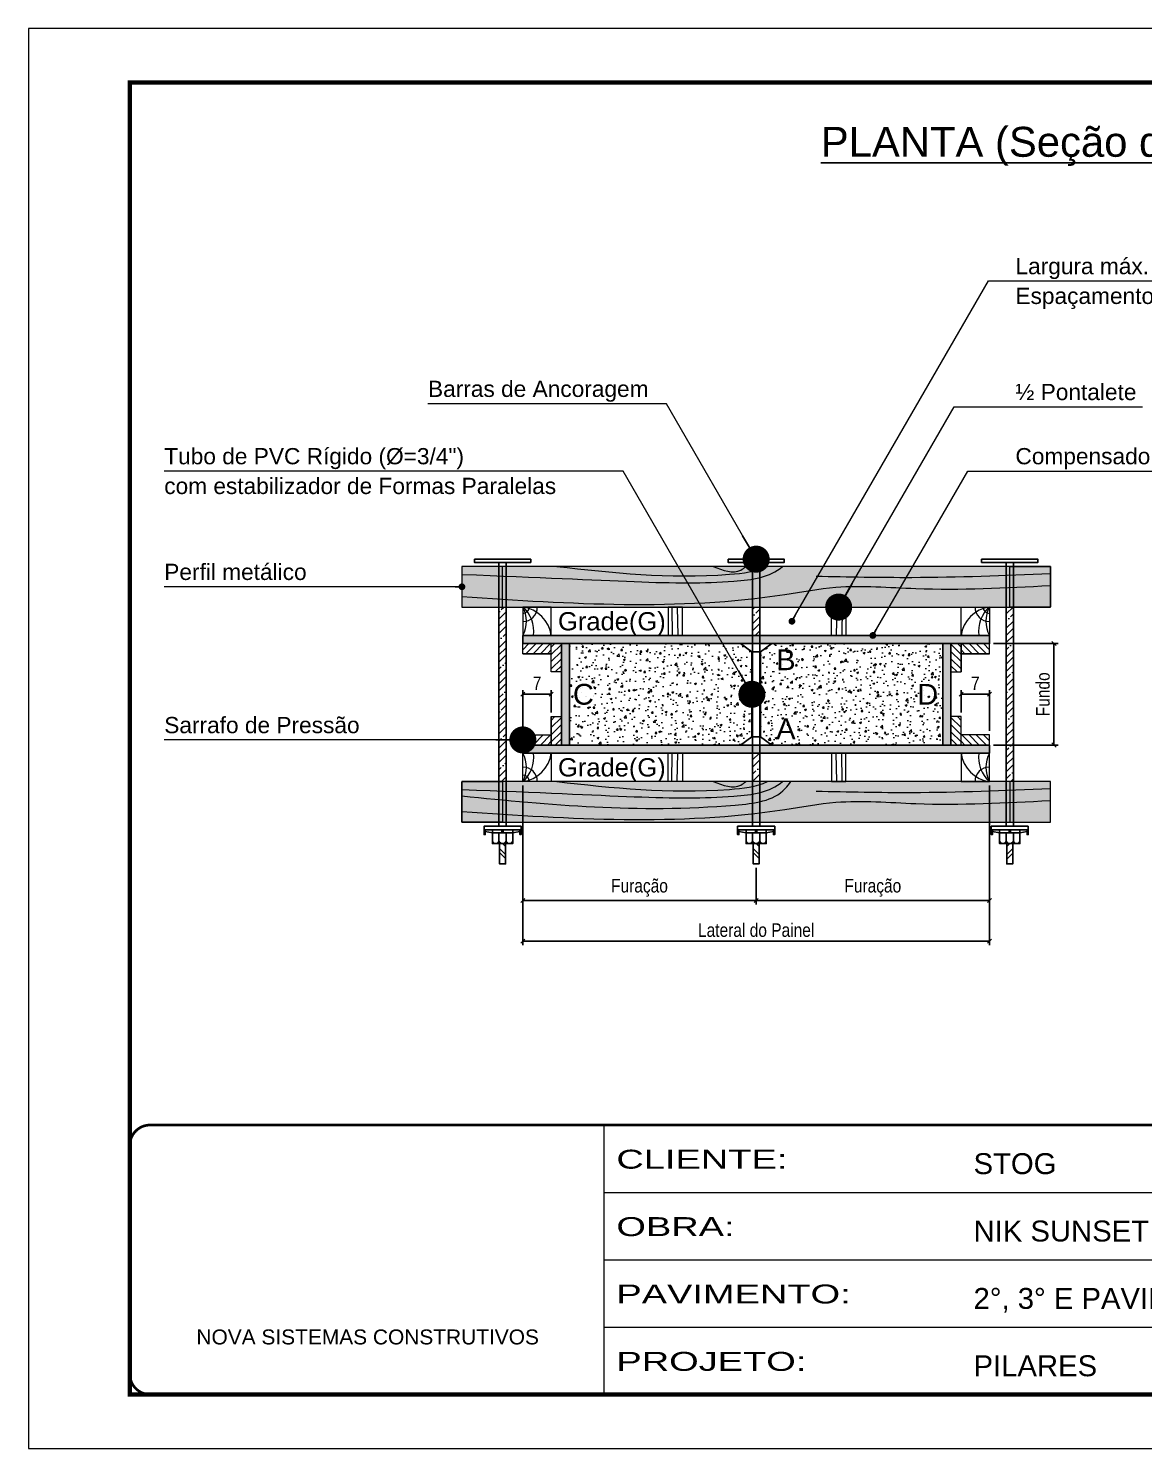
# Model space of a CAD drawing. Extents: x 808 to 7089, y -98 to 17032.
# Drawn here: x 5577 to 6401, y 15982 to 17032 of the extents above; entities that cross this region are included whole.
import ezdxf
from ezdxf.enums import TextEntityAlignment as Align

# ---------------------------------------------------------------- set-up
doc = ezdxf.new("R2010")
doc.units = 0
for name, pattern in [('CONTINUO', [0]), ('DASHED', [0.75, 0.5, -0.25]), ('HIDDEN', [0.375, 0.25, -0.125])]:
    doc.linetypes.add(name, pattern=pattern)
doc.layers.add('BARRA ANCORAGEM', color=251, linetype='Continuous')
doc.layers.add('COTA', color=241, linetype='Continuous')
for name, color, linetype, lineweight in [('Demarcação 1', 251, 'Continuous', 9), ('Folhas', 255, 'Continuous', 9), ('Hachura', 251, 'Continuous', 9), ('Madeira', 126, 'Continuous', 18), ('Perfil Metálico', 224, 'Continuous', 18), ('SARRAFO DE PRESSAO', 251, 'DASHED', 9)]:
    doc.layers.add(name, color=color, linetype=linetype, lineweight=lineweight)
doc.layers.add('Demarcação 2', color=7, linetype='Continuous', lineweight=9, true_color=0xe0e0e0)
doc.styles.add('ARIAL', font='arial.ttf')
doc.styles.add('COTA TECNICA-50', font='techl___.ttf', dxfattribs={"height": 10})
doc.styles.add('SANSSERIF', font='sas_____.pfb')
doc.styles.get("Standard").update_dxf_attribs({"font": 'arial.ttf'})
doc.styles.add('Tecnologia', font='')
doc.styles.get('Tecnologia').set_extended_font_data('Forgotten Futurist')
doc.dimstyles.new('3x', dxfattribs={"dimtxt": 10, "dimasz": 5, "dimexe": 7, "dimexo": 5, "dimgap": 4, "dimtad": 1, "dimdec": 4, "dimlfac": 0.3333333333333333, "dimdsep": 46, "dimtxsty": 'Standard', "dimblk": 'DOT', "dimcen": 0.09, "dimclrd": 1, "dimclre": 1, "dimclrt": 2, "dimadec": 0, "dimazin": 2, "dimtfac": 1, "dimtdec": 4, "dimtmove": 0, "dimatfit": 3, "dimldrblk": 'DOT', "dimfxl": 1, "dimtolj": 1, "dimtzin": 0, "dimlwd": 9, "dimlwe": 9, "dimarcsym": 0})
doc.dimstyles.new('COTA PAINEL-50', dxfattribs={"dimtxt": 10, "dimasz": 3, "dimexe": 3, "dimexo": 3, "dimgap": 3, "dimtad": 1, "dimdec": 1, "dimzin": 12, "dimdsep": 46, "dimtxsty": 'COTA TECNICA-50', "dimblk1": 'OBLIQUE', "dimblk2": 'OBLIQUE', "dimsah": 1, "dimcen": 0.9, "dimclrd": 4, "dimclre": 4, "dimclrt": 240, "dimadec": 1, "dimazin": 3, "dimtfac": 1, "dimtdec": 1, "dimtmove": 0, "dimatfit": 3, "dimfxl": 1, "dimtolj": 1, "dimtzin": 12, "dimarcsym": 0})
pattern_1 = [(45, (-1603.146367407513, 24034.03352527761), (-5.303300858899106, 5.303300858899107), []), (45, (-1597.843066557507, 24034.03352527761), (-5.303300858899106, 5.303300858899107), [9.375, -1.875, 0, -1.875])]

# ---------------------------------------------------------------- blocks, each defined once
blk = doc.blocks.new('_Oblique')
at = {"color": 0, "linetype": 'ByBlock', "lineweight": -2}
blk.add_line((-0.5, -0.5), (0.5, 0.5), dxfattribs=at)
blk = doc.blocks.new('*D1467')
at = {"layer": 'COTA', "color": 4, "lineweight": -2, "transparency": 16777216}
for p, q in [((6290.182968614736, 16577.66374035981), (6337.846513138818, 16577.66374035981)), ((6334.846513138818, 16577.66374035981), (6334.846513138818, 16502.66374043481)), ((6290.182968614794, 16502.66374043481), (6337.846513138818, 16502.66374043481))]:
    blk.add_line(p, q, dxfattribs=at)
at = {"layer": 'Defpoints', "color": 0, "transparency": 16777216}
for p in [(6287.182968614736, 16577.66374035981), (6287.182968614794, 16502.66374043481), (6334.846513138818, 16502.66374043481)]:
    blk.add_point(p, dxfattribs=at)
at = {"layer": 'COTA', "color": 4, "lineweight": -2, "transparency": 16777216, "xscale": 3, "yscale": 3, "zscale": 3}
for p, rotation in [((6334.846513138818, 16577.66374035981), 90), ((6334.846513138818, 16502.66374043481), 270)]:
    blk.add_blockref('_Oblique', p, dxfattribs=dict(at, rotation=rotation))
at = {"layer": 'COTA', "color": 240, "transparency": 16777216, "insert": (6326.722244132973, 16540.1637403973), "char_height": 10, "attachment_point": 5, "rotation": 90, "style": 'COTA TECNICA-50'}
blk.add_mtext('\\A1;Fundo', dxfattribs=at)
blk = doc.blocks.new('*D1468')
at = {"layer": 'COTA', "color": 4, "lineweight": -2, "transparency": 16777216}
for p, q in [((5942.182969020585, 16472.66374046441), (5942.182969020585, 16384.70120704141)), ((6114.682968817731, 16411.77510052832), (6114.682968817731, 16384.70120704141)), ((5942.182969020585, 16387.70120704141), (6114.682968817731, 16387.70120704141))]:
    blk.add_line(p, q, dxfattribs=at)
at = {"layer": 'Defpoints', "color": 0, "transparency": 16777216}
for p in [(5942.182969020585, 16475.66374046441), (6114.682968817731, 16414.77510052832), (6114.682968817731, 16387.70120704141)]:
    blk.add_point(p, dxfattribs=at)
at = {"layer": 'COTA', "color": 4, "lineweight": -2, "transparency": 16777216, "xscale": 3, "yscale": 3, "zscale": 3, "rotation": 180}
blk.add_blockref('_Oblique', (5942.182969020585, 16387.70120704141), dxfattribs=at)
at = {"layer": 'COTA', "color": 4, "lineweight": -2, "transparency": 16777216, "xscale": 3, "yscale": 3, "zscale": 3}
blk.add_blockref('_Oblique', (6114.682968817731, 16387.70120704141), dxfattribs=at)
at = {"layer": 'COTA', "color": 240, "transparency": 16777216, "insert": (6028.432968919158, 16397.09740587182), "char_height": 10, "attachment_point": 5, "style": 'COTA TECNICA-50'}
blk.add_mtext('\\A1;Furação', dxfattribs=at)
blk = doc.blocks.new('*D1469')
at = {"layer": 'COTA', "color": 4, "lineweight": -2, "transparency": 16777216}
for p, q in [((6287.182968614849, 16472.66374046441), (6287.182968614849, 16384.70120704141)), ((6114.682968817731, 16411.77510052832), (6114.682968817731, 16384.70120704141)), ((6114.682968817731, 16387.70120704141), (6287.182968614849, 16387.70120704141))]:
    blk.add_line(p, q, dxfattribs=at)
at = {"layer": 'Defpoints', "color": 0, "transparency": 16777216}
for p in [(6287.182968614849, 16475.66374046441), (6114.682968817731, 16414.77510052832), (6287.182968614849, 16387.70120704141)]:
    blk.add_point(p, dxfattribs=at)
at = {"layer": 'COTA', "color": 4, "lineweight": -2, "transparency": 16777216, "xscale": 3, "yscale": 3, "zscale": 3, "rotation": 180}
blk.add_blockref('_Oblique', (6114.682968817731, 16387.70120704141), dxfattribs=at)
at = {"layer": 'COTA', "color": 4, "lineweight": -2, "transparency": 16777216, "xscale": 3, "yscale": 3, "zscale": 3}
blk.add_blockref('_Oblique', (6287.182968614849, 16387.70120704141), dxfattribs=at)
at = {"layer": 'COTA', "color": 240, "transparency": 16777216, "insert": (6200.93296871629, 16397.09740587182), "char_height": 10, "attachment_point": 5, "style": 'COTA TECNICA-50'}
blk.add_mtext('\\A1;Furação', dxfattribs=at)
blk = doc.blocks.new('*D1470')
at = {"layer": 'COTA', "color": 4, "lineweight": -2, "transparency": 16777216}
for p, q in [((5942.182969020585, 16472.66374046441), (5942.182969020585, 16354.70120704141)), ((6287.182968614849, 16472.66374046441), (6287.182968614849, 16354.70120704141)), ((5942.182969020585, 16357.70120704141), (6287.182968614849, 16357.70120704141))]:
    blk.add_line(p, q, dxfattribs=at)
at = {"layer": 'Defpoints', "color": 0, "transparency": 16777216}
for p in [(5942.182969020585, 16475.66374046441), (6287.182968614849, 16475.66374046441), (6287.182968614849, 16357.70120704141)]:
    blk.add_point(p, dxfattribs=at)
at = {"layer": 'COTA', "color": 4, "lineweight": -2, "transparency": 16777216, "xscale": 3, "yscale": 3, "zscale": 3, "rotation": 180}
blk.add_blockref('_Oblique', (5942.182969020585, 16357.70120704141), dxfattribs=at)
at = {"layer": 'COTA', "color": 4, "lineweight": -2, "transparency": 16777216, "xscale": 3, "yscale": 3, "zscale": 3}
blk.add_blockref('_Oblique', (6287.182968614849, 16357.70120704141), dxfattribs=at)
at = {"layer": 'COTA', "color": 240, "transparency": 16777216, "insert": (6114.682968817717, 16365.75968657357), "char_height": 10, "attachment_point": 5, "style": 'COTA TECNICA-50'}
blk.add_mtext('\\A1;Lateral do Painel', dxfattribs=at)
blk = doc.blocks.new('*D1471')
at = {"layer": 'COTA', "color": 4, "lineweight": -2, "transparency": 16777216}
for p, q in [((5942.182969020672, 16513.16374042655), (5942.182969020672, 16543.1637403973)), ((5942.182969020672, 16540.1637403973), (5963.182968997564, 16540.1637403973)), ((5963.182968997564, 16526.66374041337), (5963.182968997564, 16543.1637403973))]:
    blk.add_line(p, q, dxfattribs=at)
at = {"layer": 'Defpoints', "color": 0, "transparency": 16777216}
for p in [(5963.182968997564, 16540.1637403973), (5963.182968997564, 16523.66374041337), (5942.182969020672, 16510.16374042655)]:
    blk.add_point(p, dxfattribs=at)
at = {"layer": 'COTA', "color": 4, "lineweight": -2, "transparency": 16777216, "xscale": 3, "yscale": 3, "zscale": 3, "rotation": 180}
blk.add_blockref('_Oblique', (5942.182969020672, 16540.1637403973), dxfattribs=at)
at = {"layer": 'COTA', "color": 4, "lineweight": -2, "transparency": 16777216, "xscale": 3, "yscale": 3, "zscale": 3}
blk.add_blockref('_Oblique', (5963.182968997564, 16540.1637403973), dxfattribs=at)
at = {"layer": 'COTA', "color": 240, "transparency": 16777216, "insert": (5952.682969009147, 16548.2368398125), "char_height": 10, "attachment_point": 5, "style": 'COTA TECNICA-50'}
blk.add_mtext('\\A1;7', dxfattribs=at)
blk = doc.blocks.new('*D1472')
at = {"layer": 'COTA', "color": 4, "lineweight": -2, "transparency": 16777216}
for p, q in [((6266.18296863787, 16526.66374041337), (6266.18296863787, 16543.1637403973)), ((6287.182968614732, 16540.1637403973), (6266.18296863787, 16540.1637403973)), ((6287.182968614732, 16513.16374042655), (6287.182968614732, 16543.1637403973))]:
    blk.add_line(p, q, dxfattribs=at)
at = {"layer": 'Defpoints', "color": 0, "transparency": 16777216}
for p in [(6266.18296863787, 16540.1637403973), (6266.18296863787, 16523.66374041337), (6287.182968614732, 16510.16374042655)]:
    blk.add_point(p, dxfattribs=at)
at = {"layer": 'COTA', "color": 4, "lineweight": -2, "transparency": 16777216, "xscale": 3, "yscale": 3, "zscale": 3, "rotation": 180}
blk.add_blockref('_Oblique', (6266.18296863787, 16540.1637403973), dxfattribs=at)
at = {"layer": 'COTA', "color": 4, "lineweight": -2, "transparency": 16777216, "xscale": 3, "yscale": 3, "zscale": 3}
blk.add_blockref('_Oblique', (6287.182968614732, 16540.1637403973), dxfattribs=at)
at = {"layer": 'COTA', "color": 240, "transparency": 16777216, "insert": (6276.682968626315, 16548.2368398125), "char_height": 10, "attachment_point": 5, "style": 'COTA TECNICA-50'}
blk.add_mtext('\\A1;7', dxfattribs=at)
blk = doc.blocks.new('_Dot')
at = {"color": 0, "linetype": 'ByBlock', "lineweight": -2}
blk.add_line((-0.5, 0), (-1, 0), dxfattribs=at)
at = {"color": 0, "linetype": 'ByBlock', "const_width": 0.5}
blk.add_lwpolyline([(-0.25, 0, 1), (0.25, 0, 1)], format="xyb", close=True, dxfattribs=at)
blk = doc.blocks.new('9999999999')
at = {"color": 30, "linetype": 'CONTINUO'}
for p, q in [((98564.56196592061, 34230.20511460536), (98564.56196592061, 34429.44862801625)), ((98564.56196592061, 34379.63774966353), (99583.97835781069, 34379.63774966353)), ((98564.56196592061, 34329.8268713108), (99487.97835781069, 34329.8268713108)), ((98564.56196592063, 34280.01599295808), (99487.97835781069, 34280.01599295808))]:
    blk.add_line(p, q, dxfattribs=at)
at = {"color": 30, "linetype": 'CONTINUO', "const_width": 2}
blk.add_lwpolyline([(99583.97835781069, 34230.20511460536), (99583.97835781069, 34414.44862801625, 0.4142135623730951), (99568.97835781069, 34429.44862801625), (98228.97835781069, 34429.44862801625, 0.4142135623730951), (98213.97835781069, 34414.44862801625), (98213.97835781069, 34245.20511460536, 0.4142135623730951), (98228.97835781069, 34230.20511460536), (99583.97835781069, 34230.20511460536)], format="xyb", dxfattribs=at)
at = {"layer": 'Folhas'}
blk.add_lwpolyline([(98138.97835781069, 34190.20511460536), (99623.97835781069, 34190.20511460536), (99623.97835781069, 35240.20511460536), (98138.97835781069, 35240.20511460536)], close=True, dxfattribs=at)
at = {"layer": 'Folhas', "color": 30, "const_width": 3}
blk.add_lwpolyline([(98213.97835781069, 34230.20511460536), (99583.97835781069, 34230.20511460536), (99583.97835781069, 35200.20511460536), (98213.97835781069, 35200.20511460536)], close=True, dxfattribs=at)
at = {"color": 7, "linetype": 'Continuous', "ltscale": 5, "style": 'ARIAL'}
for s, height, p in [('STOG', 15.48288, (98837.6812528586, 34393.12953067552)), ('NIK SUNSET', 15.48288, (98837.6812528586, 34343.3186523228)), ('2°, 3° E PAVIMENTO TIPO', 15.48288, (98837.6812528586, 34293.50777397008)), ('NOVA SISTEMAS CONSTRUTIVOS', 11.0592, (98263.18703214587, 34267.21182737108)), ('PILARES', 15.48288, (98837.6812528586, 34243.69689561735))]:
    blk.add_text(s, height=height, dxfattribs=at).set_placement(p)
at = {"layer": 'Folhas', "color": 7, "style": 'Tecnologia', "width": 1.5}
for s, p in [('CLIENTE:', (98573.65419061291, 34397.16605924374)), ('OBRA:', (98573.65419061291, 34347.31415840245)), ('PAVIMENTO:', (98573.65419061291, 34297.50328004972)), ('PROJETO:', (98573.65419061291, 34247.692401697))]:
    blk.add_text(s, height=14, dxfattribs=at).set_placement(p)

msp = doc.modelspace()

# ---------------------------------------------------------------- hatches: boundary and pattern name
at = {"layer": 'Demarcação 1'}
for points in [[(5942.182969020701, 16583.66374035322), (6287.182968614732, 16583.66374035322), (6287.182968614732, 16577.6637403598), (5942.182969020701, 16577.6637403598)], [(5970.682968989357, 16577.6637403598), (5976.682968982721, 16577.6637403598), (5976.682968982721, 16502.6637404348), (5970.682968989357, 16502.6637404348)], [(6252.682968652742, 16577.6637403598), (6258.682968646106, 16577.6637403598), (6258.682968646106, 16502.6637404348), (6252.682968652742, 16502.6637404348)], [(6287.182968614732, 16502.6637404348), (5942.182969020672, 16502.6637404348), (5942.182969020672, 16496.66374044136), (6287.182968614732, 16496.66374044136)]]:
    msp.add_hatch(color=256, dxfattribs=at).paths.add_polyline_path(points)
at = {"layer": 'Demarcação 2'}
for points in [[(6332.182968566769, 16634.66374029708), (5897.182969068694, 16634.66374029708), (5897.182969068694, 16604.66374033008), (6332.182968566769, 16604.66374033008)], [(6332.182968566769, 16475.6637404645), (5897.182969068694, 16475.6637404645), (5897.182969068694, 16445.66374049749), (6332.182968566769, 16445.66374049749)]]:
    msp.add_hatch(color=256, dxfattribs=at).paths.add_polyline_path(points)
at = {"layer": 'Hachura'}
h = msp.add_hatch(dxfattribs=at)
h.set_pattern_fill('ANSI35', color=256, scale=30, style=0)
h.set_pattern_definition(pattern_1)
h.paths.add_polyline_path([(5924.519424496677, 16475.6637404645), (5929.846513577701, 16475.6637404645), (5929.846513577701, 16604.66374033008), (5924.519424496677, 16604.66374033008)])
h = msp.add_hatch(dxfattribs=at)
h.set_pattern_fill('ANSI35', color=256, scale=30, style=0)
h.set_pattern_definition(pattern_1)
h.paths.add_polyline_path([(6112.019424277234, 16583.66374035322), (6117.346513358229, 16583.66374035322), (6117.346513358229, 16604.66374033008), (6112.019424277234, 16604.66374033008)])
h = msp.add_hatch(dxfattribs=at)
h.set_pattern_fill('ANSI35', color=256, scale=30, style=0)
h.set_pattern_definition(pattern_1)
h.paths.add_polyline_path([(6299.519424057733, 16475.6637404645), (6304.846513138786, 16475.6637404645), (6304.846513138786, 16604.66374033008), (6299.519424057733, 16604.66374033008)])
h = msp.add_hatch(dxfattribs=at)
h.set_pattern_fill('ANSI31', color=256, scale=30, style=0)
h.set_pattern_definition([(45, (2277.773226147918, 15311.11906211741), (-2.651650429449553, 2.651650429449553), [])])
h.paths.add_polyline_path([(5963.182968997564, 16577.6637403598), (5942.182969020672, 16577.6637403598), (5942.182969020672, 16570.16374036805), (5963.182968997564, 16570.16374036805)])
h = msp.add_hatch(dxfattribs=at)
h.set_pattern_fill('ANSI31', color=256, scale=30, style=0)
h.set_pattern_definition([(45, (9078.278741999638, 21307.50416236657), (-2.651650429449553, 2.651650429449553), [])])
h.paths.add_polyline_path([(5970.682968989357, 16556.66374038289), (5970.682968989357, 16577.6637403598), (5963.182968997564, 16577.6637403598), (5963.182968997564, 16556.66374038289)])
h = msp.add_hatch(dxfattribs=at)
h.set_pattern_fill('AR-CONC', color=256, scale=2, style=0)
h.set_pattern_definition([(49.99999999999999, (2277.773226147918, 15330.61906211741), (14.34520365201507, -1.255042699651902), [1.5, -16.5]), (355, (2277.773226147918, 15330.61906211741), (-2.77502667226, 15.04384267400024), [1.2, -13.2]), (100.4514, (2278.968659747923, 15330.51447531741), (11.57018763428043, 13.78879084121907), [1.274803799999987, -14.0228422399999]), (46.18420000000002, (2277.773226147918, 15334.61906211741), (21.34482097251289, -3.310380286580362), [2.249999999999993, -24.74999999999995]), (96.63559999999998, (2279.551961047917, 15334.34319597741), (18.69325411097407, 19.48235741800884), [1.912205759999996, -21.03425999999993]), (351.1842, (2277.773226147918, 15334.61906211741), (18.69323890267254, 19.48237201850649), [1.8, -19.8]), (21, (2279.773226147918, 15333.61906211741), (11.93814104236923, -8.052377813306776), [1.5, -16.5]), (326.0000000000001, (2279.773226147918, 15333.61906211741), (4.866306638431634, 14.50300090093706), [1.2, -13.2]), (71.4514, (2280.768070807921, 15332.94802999741), (16.8044525716298, 6.450609934199048), [1.2748038, -14.02284224]), (37.50000000000001, (2277.773226147918, 15330.61906211741), (0.2431971063458134, 6.65787707662623), [0, -13.04, 0, -13.4, 0, -13.25]), (7.499999999999999, (2277.773226147918, 15330.61906211741), (5.261390748842972, 7.888234237647205), [0, -7.64, 0, -12.74, 0, -5.05]), (327.5, (2273.313226147911, 15330.61906211741), (10.67644872344818, -0.451097434687596), [0, -5, 0, -15.6, 0, -20.7]), (317.5, (2271.313226147911, 15330.61906211741), (11.66372338684772, 2.002099646646353), [0, -6.5, 0, -10.36, 0, -14.7])])
h.paths.add_polyline_path([(6111.557968820904, 16571.6637403658), (6103.019424286198, 16577.6637403598), (5976.682968982721, 16577.6637403598), (5976.682968982721, 16502.6637404348), (6103.019424286198, 16502.6637404348), (6111.557968820904, 16508.6637404288)])
h.paths.add_polyline_path([(6252.682968652742, 16502.6637404348), (6252.682968652742, 16577.6637403598), (6126.346513349265, 16577.6637403598), (6117.807968814559, 16571.66374036581), (6117.807968814559, 16508.66374042879), (6126.346513349265, 16502.6637404348)])
h.paths.add_polyline_path([(5975.231193707201, 16528.2508345441), (5998.66933829261, 16528.2508345441), (5998.66933829261, 16552.0766462505), (5975.231193707201, 16552.0766462505)], flags=9)
h.paths.add_polyline_path([(6125.616866102377, 16503.14374044747), (6147.671982039923, 16503.14374044747), (6147.671982039923, 16526.18374042212), (6125.616866102377, 16526.18374042212)], flags=25)
h.paths.add_polyline_path([(6125.648298571636, 16554.14374037247), (6147.640549570664, 16554.14374037247), (6147.640549570664, 16577.18374034712), (6125.648298571636, 16577.18374034712)], flags=24)
h.paths.add_polyline_path([(6229.849664754402, 16528.64374040997), (6253.025872095888, 16528.64374040997), (6253.025872095888, 16551.68374038462), (6229.849664754402, 16551.68374038462)], flags=9)
h = msp.add_hatch(dxfattribs=at)
h.set_pattern_fill('ANSI31', color=256, scale=30, style=0)
h.set_pattern_definition([(135, (3151.087195635766, 21307.50416236657), (2.651650429449553, 2.651650429449553), [])])
h.paths.add_polyline_path([(6258.682968646106, 16556.66374038289), (6258.682968646106, 16577.6637403598), (6266.182968637841, 16577.6637403598), (6266.182968637841, 16556.66374038289)])
h = msp.add_hatch(dxfattribs=at)
h.set_pattern_fill('ANSI31', color=256, scale=30, style=0)
h.set_pattern_definition([(135, (9951.592711487516, 15311.11906211741), (2.651650429449553, 2.651650429449553), [])])
h.paths.add_polyline_path([(6266.182968637841, 16577.6637403598), (6287.182968614732, 16577.6637403598), (6287.182968614732, 16570.16374036805), (6266.182968637841, 16570.16374036805)])
h = msp.add_hatch(dxfattribs=at)
h.set_pattern_fill('ANSI31', color=256, scale=30, style=0)
h.set_pattern_definition([(45, (9078.278741999638, 21253.50416242014), (-2.651650429449553, 2.651650429449553), [])])
h.paths.add_polyline_path([(5970.682968989298, 16502.66374043646), (5970.682968989298, 16523.66374041337), (5963.182968997564, 16523.66374041337), (5963.182968997564, 16502.66374043646)])
h = msp.add_hatch(dxfattribs=at)
h.set_pattern_fill('ANSI31', color=256, scale=30, style=0)
h.set_pattern_definition([(135, (3151.087195635824, 21253.50416242014), (2.651650429449553, 2.651650429449553), [])])
h.paths.add_polyline_path([(6258.682968646106, 16502.66374043646), (6258.682968646106, 16523.66374041337), (6266.18296863787, 16523.66374041337), (6266.18296863787, 16502.66374043646)])
h = msp.add_hatch(dxfattribs=at)
h.set_pattern_fill('ANSI31', color=256, scale=30, style=0)
h.set_pattern_definition([(45, (2277.773226147918, 15243.61906218416), (-2.651650429449553, 2.651650429449553), [])])
h.paths.add_polyline_path([(5963.182968997564, 16510.16374042655), (5942.182969020672, 16510.16374042655), (5942.182969020672, 16502.6637404348), (5963.182968997564, 16502.6637404348)])
h = msp.add_hatch(dxfattribs=at)
h.set_pattern_fill('ANSI31', color=256, scale=30, style=0)
h.set_pattern_definition([(135, (9951.592711487516, 15243.61906218416), (2.651650429449553, 2.651650429449553), [])])
h.paths.add_polyline_path([(6266.182968637841, 16510.16374042655), (6287.182968614732, 16510.16374042655), (6287.182968614732, 16502.6637404348), (6266.182968637841, 16502.6637404348)])
h = msp.add_hatch(dxfattribs=at)
h.set_pattern_fill('ANSI35', color=256, scale=30, style=0)
h.set_pattern_definition(pattern_1)
h.paths.add_polyline_path([(6117.34651335817, 16496.66374044136), (6112.019424277176, 16496.66374044136), (6112.019424277176, 16475.6637404645), (6117.34651335817, 16475.6637404645)])

# ---------------------------------------------------------------- linework, layer by layer
for p, q in [((5963.182968997564, 16570.16374036805), (5942.182969020672, 16570.16374036805)), ((6266.182968637841, 16556.66374038289), (6266.182968637841, 16577.6637403598)), ((6266.182968637841, 16570.16374036805), (6287.182968614732, 16570.16374036805)), ((5963.182968997564, 16502.66374043646), (5963.182968997564, 16523.66374041337))]:
    msp.add_line(p, q)
for points in [[(5942.182969020701, 16583.66374035322), (6287.182968614732, 16583.66374035322), (6287.182968614732, 16577.6637403598), (5942.182969020701, 16577.6637403598)], [(5970.682968989357, 16577.6637403598), (5976.682968982721, 16577.6637403598), (5976.682968982721, 16502.6637404348), (5970.682968989357, 16502.6637404348)], [(6252.682968652742, 16577.6637403598), (6258.682968646106, 16577.6637403598), (6258.682968646106, 16502.6637404348), (6252.682968652742, 16502.6637404348)], [(6287.182968614732, 16502.6637404348), (5942.182969020672, 16502.6637404348), (5942.182969020672, 16496.66374044136), (6287.182968614732, 16496.66374044136)]]:
    msp.add_lwpolyline(points, close=True)
at = {"layer": 'BARRA ANCORAGEM'}
for p, q in [((5924.519424496648, 16637.66374029707), (5924.519424496619, 16634.66374029708)), ((5929.846513577671, 16637.66374029707), (5929.846513577671, 16634.66374029708)), ((6112.019424277176, 16637.66374029707), (6112.019424277176, 16634.66374029707)), ((6117.346513358229, 16637.66374029707), (6117.346513358229, 16634.66374029707)), ((6299.519424057733, 16637.66374029707), (6299.519424057733, 16634.66374029708)), ((6304.846513138757, 16637.66374029707), (6304.846513138757, 16634.66374029708)), ((5924.519424496677, 16475.6637404645), (5924.519424496677, 16604.66374033008)), ((5929.846513577701, 16475.6637404645), (5929.846513577701, 16604.66374033008)), ((6112.019424277234, 16604.66374033008), (6112.019424277234, 16583.66374035319)), ((6117.346513358229, 16604.66374033008), (6117.346513358229, 16583.66374035319)), ((6299.519424057733, 16475.6637404645), (6299.519424057733, 16604.66374033008)), ((6304.846513138786, 16475.6637404645), (6304.846513138786, 16604.66374033008)), ((6117.807968814559, 16571.66374036581), (6111.557968820904, 16571.6637403658)), ((6117.807968814559, 16508.66374042879), (6111.557968820904, 16508.6637404288)), ((6112.019424277176, 16496.66374044139), (6112.019424277176, 16475.6637404645)), ((6117.34651335817, 16496.66374044139), (6117.34651335817, 16475.6637404645)), ((5919.671517732604, 16437.65948281607), (5914.369316811724, 16438.82362845806)), ((5934.694420341744, 16437.65948281607), (5939.996621262624, 16438.82362845806)), ((6107.171517513161, 16437.65948281606), (6101.869316592281, 16438.82362845806)), ((6122.194420122301, 16437.65948281606), (6127.496621043181, 16438.82362845806)), ((6294.67151729366, 16437.65948281607), (6289.369316372809, 16438.82362845806)), ((6309.6944199028, 16437.65948281607), (6314.99662082368, 16438.82362845806)), ((5929.392219420864, 16421.65916634034), (5924.973718653513, 16426.07766710769)), ((5929.392219420923, 16418.72665310552), (5924.973718653513, 16423.14515387293)), ((5929.392219420864, 16427.52419282468), (5927.141311717154, 16429.77510052835)), ((6116.892219201422, 16421.65916634034), (6112.473718434041, 16426.07766710769)), ((6116.89221920148, 16418.72665310552), (6112.473718434041, 16423.14515387293)), ((6116.892219201422, 16427.52419282468), (6114.641311497711, 16429.77510052834)), ((6299.973718214598, 16427.52419282468), (6302.22462591825, 16429.77510052835)), ((6299.973718214598, 16421.65916634034), (6304.39221898192, 16426.0776671077)), ((6299.973718214598, 16418.18519845625), (6304.39221898192, 16422.6036992236))]:
    msp.add_line(p, q, dxfattribs=at)
at = {"layer": 'BARRA ANCORAGEM', "linetype": 'HIDDEN'}
for p, q in [((5924.519424496619, 16634.66374029708), (5924.519424496677, 16604.66374033008)), ((5929.846513577671, 16634.66374029708), (5929.846513577701, 16604.66374033008)), ((6112.019424277234, 16634.66374029707), (6112.019424277234, 16604.66374033008)), ((6117.346513358287, 16634.66374029707), (6117.346513358229, 16604.66374033008)), ((6299.519424057733, 16634.66374029708), (6299.519424057733, 16604.66374033008)), ((6304.846513138757, 16634.66374029708), (6304.846513138786, 16604.66374033008)), ((6112.019424277234, 16583.66374035319), (6112.019424277176, 16496.66374044139)), ((6117.346513358229, 16583.66374035319), (6117.34651335817, 16496.66374044139)), ((5924.519424496677, 16475.6637404645), (5924.519424496677, 16442.66374049752)), ((5929.846513577701, 16475.6637404645), (5929.846513577701, 16442.66374049752)), ((6112.019424277176, 16475.6637404645), (6112.019424277176, 16442.66374049749)), ((6117.34651335817, 16475.6637404645), (6117.346513358112, 16442.66374049749)), ((6299.519424057733, 16475.6637404645), (6299.519424057733, 16442.66374049752)), ((6304.846513138786, 16475.6637404645), (6304.846513138786, 16442.66374049752))]:
    msp.add_line(p, q, dxfattribs=at)
at = {"layer": 'BARRA ANCORAGEM', "flags": 128}
for points in [[(5906.380498848266, 16640.06355974582), (5947.985439226082, 16640.06355974582), (5947.985439226053, 16637.66374029708), (5906.380498848266, 16637.66374029708)], [(6093.880498628823, 16640.06355974582), (6135.485439006639, 16640.06355974582), (6135.485439006581, 16637.66374029708), (6093.880498628823, 16637.66374029708)], [(6281.380498409351, 16640.06355974582), (6322.985438787138, 16640.06355974582), (6322.985438787138, 16637.66374029708), (6281.380498409351, 16637.66374029708)]]:
    msp.add_lwpolyline(points, close=True, dxfattribs=at)
at = {"layer": 'BARRA ANCORAGEM'}
msp.add_lwpolyline([(6103.019424286198, 16577.6637403598), (6126.346513349265, 16577.6637403598), (6117.807968814559, 16571.66374036581), (6117.807968814559, 16508.66374042879), (6126.346513349265, 16502.6637404348), (6103.019424286198, 16502.6637404348), (6111.557968820904, 16508.6637404288), (6111.557968820904, 16571.6637403658)], close=True, dxfattribs=at)
at = {"layer": 'BARRA ANCORAGEM', "flags": 128}
for points in [[(5940.880321416123, 16442.66374049749), (5913.485616658254, 16442.66374049749), (5913.485616658254, 16439.98849951191), (5940.880321416123, 16439.98849951191)], [(5913.485616658254, 16439.98849951191), (5913.485616658341, 16436.42955837284), (5914.369316811724, 16436.42955837284), (5914.369316811724, 16439.98849951191)], [(5934.694420341744, 16439.98849951191), (5934.694420341744, 16429.77510052832), (5919.671517732604, 16429.77510052832), (5919.671517732604, 16439.98849951191)], [(5919.671517732604, 16437.65948281607), (5934.694420341744, 16437.65948281607)], [(5926.741118960425, 16439.98849951191), (5926.741118960425, 16437.65948281607)], [(5927.624819113924, 16437.65948281607), (5927.624819113924, 16439.98849951191)], [(5939.996621262624, 16439.98849951191), (5939.996621262624, 16436.42955837284), (5940.880321416123, 16436.42955837284), (5940.880321416123, 16442.66374049749)], [(6128.380321196681, 16442.66374049749), (6100.985616438782, 16442.66374049749), (6100.985616438782, 16439.98849951191), (6128.380321196681, 16439.98849951191)], [(6100.985616438782, 16439.98849951191), (6100.985616438869, 16436.42955837282), (6101.869316592281, 16436.42955837282), (6101.869316592281, 16439.98849951191)], [(6122.194420122301, 16439.98849951191), (6122.194420122301, 16429.77510052832), (6107.171517513161, 16429.77510052832), (6107.171517513161, 16439.98849951191)], [(6107.171517513161, 16437.65948281606), (6122.194420122301, 16437.65948281606)], [(6114.241118740982, 16439.98849951191), (6114.241118740982, 16437.65948281606)], [(6115.124818894481, 16437.65948281606), (6115.124818894481, 16439.98849951191)], [(6127.496621043181, 16439.98849951191), (6127.496621043181, 16436.42955837282), (6128.380321196681, 16436.42955837282), (6128.380321196681, 16442.66374049749)], [(6289.36931637278, 16439.98849951192), (6289.36931637278, 16436.42955837284), (6288.485616219339, 16436.42955837284), (6288.485616219339, 16442.6637404975)], [(6288.485616219339, 16442.6637404975), (6315.88032097718, 16442.6637404975)], [(6315.88032097718, 16439.98849951192), (6288.485616219339, 16439.98849951192)], [(6294.671517293689, 16439.98849951192), (6294.671517293689, 16429.77510052834), (6309.6944199028, 16429.77510052834), (6309.6944199028, 16439.98849951192)], [(6309.6944199028, 16437.65948281607), (6294.671517293689, 16437.65948281607)], [(6301.741118521539, 16437.65948281607), (6301.741118521539, 16439.98849951192)], [(6302.624818675009, 16439.98849951192), (6302.624818675009, 16437.65948281607)], [(6315.88032097718, 16442.6637404975), (6315.880320977121, 16436.42955837284), (6314.99662082368, 16436.42955837284), (6314.99662082368, 16439.98849951192)], [(5924.973718653484, 16429.77510052836), (5924.973718653484, 16414.77510052832), (5929.392219420864, 16414.77510052832), (5929.392219420864, 16429.77510052836)], [(6112.473718434041, 16429.77510052836), (6112.473718434041, 16414.77510052832), (6116.892219201422, 16414.77510052832), (6116.892219201422, 16429.77510052836)], [(6304.392218981979, 16429.77510052838), (6304.392218981979, 16414.77510052832), (6299.973718214569, 16414.77510052832), (6299.973718214598, 16429.77510052838)]]:
    msp.add_lwpolyline(points, dxfattribs=at)
for points in [[(5924.531868576763, 16437.65948281607), (5924.531868576763, 16431.54250083528, -0.7297960342994486), (5919.671517732604, 16431.54250083528, -0.7297960342994486)], [(5929.834069497643, 16437.65948281607), (5929.834069497643, 16431.54250083528, -0.6666666666662623), (5924.531868576763, 16431.54250083528, -0.6666666666662623)], [(6112.03186835732, 16437.65948281606), (6112.03186835732, 16431.54250083526, -0.7297960342994486), (6107.171517513161, 16431.54250083526, -0.7297960342994486)], [(6117.3340692782, 16437.65948281606), (6117.3340692782, 16431.54250083526, -0.6666666666662623), (6112.03186835732, 16431.54250083526, -0.6666666666662623)], [(6299.531868137819, 16437.65948281607), (6299.531868137819, 16431.54250083528, 0.6666666666662623), (6304.834069058699, 16431.54250083528, 0.6666666666662623)], [(6304.834069058699, 16437.65948281607), (6304.834069058699, 16431.54250083528, 0.7297960342994486), (6309.6944199028, 16431.54250083528, 0.7297960342994486)]]:
    msp.add_lwpolyline(points, format="xyb", dxfattribs=at)
at = {"layer": 'BARRA ANCORAGEM'}
for centre in [(5932.264244919694, 16432.32070355694), (6119.764244700251, 16432.32070355694), (6297.101692715769, 16432.32070355695)]:
    msp.add_arc(centre, 2.551735107341757, 197.7563605999542, 342.2436394000457, dxfattribs=at)
at = {"layer": 'Hachura'}
for p, q in [((6052.228575837791, 16604.66374033112), (6052.510854031942, 16583.66374035215)), ((6056.18168465577, 16604.66374033112), (6056.890415390597, 16583.66374035215)), ((6174.411712501424, 16604.66374033112), (6173.702981766655, 16583.66374035215)), ((6178.364821319403, 16604.66374033112), (6178.082543125252, 16583.66374035215)), ((6052.228575837791, 16475.66374046347), (6052.510854031942, 16496.66374044244)), ((6056.18168465577, 16475.66374046347), (6056.890415390597, 16496.66374044244)), ((6174.411712501424, 16475.66374046347), (6173.702981766655, 16496.66374044244)), ((6178.364821319403, 16475.66374046347), (6178.082543125252, 16496.66374044244))]:
    msp.add_line(p, q, dxfattribs=at)
for centre, radius, start, end in [((5938.928259822766, 16580.40903115529), 24.47210757406724, 7.642793839097463, 82.35720616132248), ((5926.593602511559, 16586.76787416142), 23.73373915088548, 352.4847589453295, 48.94037234393117), ((5922.867745496791, 16594.16374034164), 21.98471877318981, 331.4709372012268, 28.52906279877321), ((5942.182969020672, 16604.66374033008), 1.746188389899414, 270, 359.9999999995831), ((5942.182969020672, 16604.66374033008), 4.750850746869671, 270, 0), ((5942.182969020672, 16604.66374033008), 10.70049253431805, 270, 0), ((6290.437677812668, 16580.40903115529), 24.47210757406724, 97.64279383867752, 172.3572061609025), ((6287.182968614732, 16604.66374033008), 10.70049253431805, 180, 270), ((6302.772335123875, 16586.76787416142), 23.73373915088548, 131.0596276560688, 187.5152410546705), ((6287.18296861479, 16604.66374033008), 4.750850746869671, 180, 269.9999999991662), ((6306.498192138672, 16594.16374034164), 21.98471877318981, 151.4709372012268, 208.5290627987732), ((6287.182968614732, 16604.66374033008), 1.746188389899414, 180, 270), ((5938.928259822766, 16499.91844963927), 24.47210757406724, 277.6427938386775, 352.3572061609025), ((5926.593602511559, 16493.55960663316), 23.73373915088548, 311.0596276560688, 7.51524105467045), ((5922.867745496791, 16486.16374045293), 21.98471877318981, 331.4709372012268, 28.52906279877321), ((6290.437677812668, 16499.91844963927), 24.47210757406724, 187.6427938390975, 262.3572061613225), ((6302.772335123875, 16493.55960663316), 23.73373915088548, 172.4847589453296, 228.9403723439312), ((6306.498192138672, 16486.16374045293), 21.98471877318981, 151.4709372012268, 208.5290627987732), ((5942.182969020672, 16475.6637404645), 10.70049253431805, 0, 90), ((6287.182968614732, 16475.6637404645), 10.70049253431805, 90, 180), ((5942.182969020672, 16475.6637404645), 4.750850746869671, 0, 89.99999999916623), ((5942.182969020672, 16475.6637404645), 1.746188389899414, 4.168816632087861e-10, 90)]:
    msp.add_arc(centre, radius, start, end, dxfattribs=at)
for points, knots in [([(5897.182969068694, 16628.76230103002), (6013.350833118944, 16624.60771311716), (6065.460619935206, 16619.22042761052), (6125.182006316369, 16626.50197872758), (6134.039163526664, 16634.66374029708)], [0, 0, 0, 0, 125.1825811556602, 162.3251978992898, 162.3251978992898, 162.3251978992898, 162.3251978992898]), ([(5967.263164593889, 16634.66374029708), (6008.250299701867, 16630.06862336924), (6058.125946388107, 16624.47700473644), (6114.88747540069, 16630.75609739656), (6123.064731909508, 16634.6637402971)], [0, 0, 0, 0, 127.7419890025806, 155.4442459493314, 155.4442459493314, 155.4442459493314, 155.4442459493314]), ([(5897.182969068694, 16469.76230123045), (6013.350833118944, 16465.60771331759), (6065.460619935206, 16460.22042781094), (6125.182006316369, 16467.501978928), (6134.039163526664, 16475.6637404975)], [0, 0, 0, 0, 125.1825811556602, 162.3251978992898, 162.3251978992898, 162.3251978992898, 162.3251978992898]), ([(5967.263164593889, 16475.6637404975), (6008.250299701867, 16471.06862356966), (6058.125946388107, 16465.47700493687), (6114.88747540069, 16471.75609759698), (6123.064731909508, 16475.66374049752)], [0, 0, 0, 0, 127.7419890025806, 155.4442459493314, 155.4442459493314, 155.4442459493314, 155.4442459493314])]:
    msp.add_open_spline(points, degree=3, knots=knots, dxfattribs=at)
for points in [[(6082.865766469964, 16634.66374029708), (6103.363822613894, 16632.05342091205), (6107.065496807503, 16634.66374029708)], [(6332.182968566769, 16629.15050167401), (6229.71085178927, 16626.38137886397), (6159.117029908863, 16627.31264883302)], [(5897.182969068694, 16612.40842891463), (6135.890855222759, 16613.98936674521), (6173.673653557715, 16619.31337460174), (6232.658324890879, 16618.3762196976), (6332.182968566769, 16620.60452520303)], [(5897.182969068694, 16465.03321947253), (6099.094957154382, 16458.25300290941), (6136.209571918349, 16470.39306242627), (6140.426583173619, 16475.6637404975)], [(6082.865766469964, 16475.6637404975), (6103.363822613894, 16473.05342111248), (6107.065496807503, 16475.6637404975)], [(6332.182968566769, 16470.15050187444), (6229.71085178927, 16467.38137906439), (6159.117029908863, 16468.31264903344)], [(5897.182969068694, 16453.40842911505), (6135.890855222759, 16454.98936694564), (6173.673653557715, 16460.31337480216), (6232.658324890879, 16459.37621989803), (6332.182968566769, 16461.60452540345)]]:
    msp.add_spline(points, degree=3, dxfattribs=at)
at = {"layer": 'Madeira'}
msp.add_line((6287.182968614732, 16577.6637403598), (6258.682968646106, 16577.6637403598), dxfattribs=at)
at = {"layer": 'Madeira', "linetype": 'HIDDEN'}
for points in [[(5897.182969068694, 16604.66374029708), (5927.182969068694, 16604.66374029708), (5927.182969068694, 16634.66374029708), (5897.182969068694, 16634.66374029708)], [(6332.182968566769, 16604.66374029708), (6302.182968566769, 16604.66374029708), (6302.182968566769, 16634.66374029708), (6332.182968566769, 16634.66374029708)], [(5897.182969068694, 16475.6637404975), (5927.182969068694, 16475.6637404975), (5927.182969068694, 16445.6637404975), (5897.182969068694, 16445.6637404975)], [(6332.182968566769, 16475.6637404975), (6302.182968566769, 16475.6637404975), (6302.182968566769, 16445.6637404975), (6332.182968566769, 16445.6637404975)]]:
    msp.add_lwpolyline(points, close=True, dxfattribs=at)
at = {"layer": 'Madeira'}
for points in [[(5942.182969020672, 16583.66374035318), (5963.182968997564, 16583.66374035318), (5963.182968997564, 16604.66374033008), (5942.182969020672, 16604.66374033008)], [(6060.182968987086, 16604.66374033112), (6049.682968997564, 16604.66374033112), (6049.682968997564, 16583.66374035215), (6060.182968987086, 16583.66374035215)], [(6170.410428170166, 16604.66374033112), (6180.91042815963, 16604.66374033112), (6180.91042815963, 16583.66374035215), (6170.410428170166, 16583.66374035215)], [(6287.182968614732, 16583.66374035318), (6266.182968637841, 16583.66374035318), (6266.182968637841, 16604.66374033008), (6287.182968614732, 16604.66374033008)], [(5942.182969020672, 16496.66374044136), (5963.182968997564, 16496.66374044136), (5963.182968997564, 16475.66374046449), (5942.182969020672, 16475.66374046449)], [(6060.182968987086, 16475.66374046347), (6049.682968997564, 16475.66374046347), (6049.682968997564, 16496.66374044244), (6060.182968987086, 16496.66374044244)], [(6170.410428170166, 16475.66374046347), (6180.91042815963, 16475.66374046347), (6180.91042815963, 16496.66374044244), (6170.410428170166, 16496.66374044244)], [(6287.182968614732, 16496.66374044136), (6266.182968637841, 16496.66374044136), (6266.182968637841, 16475.66374046449), (6287.182968614732, 16475.66374046449)]]:
    msp.add_lwpolyline(points, close=True, dxfattribs=at)
for points in [[(5963.182968999252, 16570.16374036805), (5942.182969020672, 16570.16374036805), (5942.182969020672, 16577.6637403598)], [(5942.182969020672, 16577.6637403598), (5970.682968989357, 16577.6637403598)], [(5970.682968989357, 16577.6637403598), (5970.682968989357, 16556.66374038123), (5963.182968997564, 16556.66374038123), (5963.182968997564, 16577.6637403598)], [(6258.682968646106, 16577.6637403598), (6258.682968646106, 16556.66374038123), (6266.182968637841, 16556.66374038123), (6266.182968637841, 16577.6637403598)], [(6266.182968636211, 16570.16374036805), (6287.182968614732, 16570.16374036805), (6287.182968614732, 16577.6637403598)], [(5963.182968997564, 16502.6637404348), (5963.182968997564, 16523.66374041337), (5970.682968989298, 16523.66374041337), (5970.682968989298, 16502.6637404348)], [(6266.18296863787, 16502.6637404348), (6266.18296863787, 16523.66374041337), (6258.682968646106, 16523.66374041337), (6258.682968646106, 16502.6637404348), (6287.182968614732, 16502.6637404348)], [(5970.682968989298, 16502.6637404348), (5942.182969020672, 16502.6637404348), (5942.182969020672, 16510.16374042655), (5963.182968999252, 16510.16374042655)], [(6287.182968614732, 16502.6637404348), (6287.182968614732, 16510.16374042655), (6266.182968636211, 16510.16374042655)]]:
    msp.add_lwpolyline(points, dxfattribs=at)
at = {"layer": 'Perfil Metálico'}
for points in [[(6332.182968566769, 16634.66374029708), (5897.182969068694, 16634.66374029708), (5897.182969068694, 16604.66374033008), (6332.182968566769, 16604.66374033008)], [(6332.182968566769, 16475.6637404645), (5897.182969068694, 16475.6637404645), (5897.182969068694, 16445.66374049749), (6332.182968566769, 16445.66374049749)]]:
    msp.add_lwpolyline(points, close=True, dxfattribs=at)

# ---------------------------------------------------------------- block references
at = {"layer": 'SARRAFO DE PRESSAO', "color": 6, "linetype": 'ByBlock'}
msp.add_blockref('9999999999', (-92562.3110682814, -18207.72492857704), dxfattribs=at)

# ---------------------------------------------------------------- texts
at = {"color": 0, "linetype": 'Continuous', "ltscale": 5, "style": 'ARIAL'}
msp.add_text('%%UPLANTA (Seção do Pilar)', height=22.1184, dxfattribs=at).set_placement((6337.619666923296, 16937.57333868163), align=Align.CENTER)
for s, p in [('Largura máx. da Grade 1,50m', (6306.362273720231, 16850.73321600593)), ('Barras de Ancoragem', (5872.075870538181, 16760.00464177248)), ('½ Pontalete', (6306.362321117304, 16757.66695545445)), ('Tubo de PVC Rígido (Ø=3/4")', (5677.084082868583, 16710.21413928086)), ('Compensado 18mm', (6306.362321117304, 16710.21413928086)), ('Perfil metálico', (5677.084082868583, 16624.66374029708)), ('Sarrafo de Pressão ', (5677.084082868583, 16511.41374043479))]:
    msp.add_text(s, height=12, dxfattribs=at).set_placement(p)
for s, p in [('Espaçamento entre Pontaletes', (6306.362273720231, 16840.73321600593)), ('com estabilizador de Formas Paralelas', (5677.084082868583, 16700.21413928086))]:
    msp.add_text(s, height=12, dxfattribs=at).set_placement(p, align=Align.TOP_LEFT)
at = {"color": 0, "linetype": 'Continuous'}
for s, height, style, p in [('Grade(G)', 13.4999999865, 'SANSSERIF', (5968.182968997564, 16594.16374034164)), ('C', 15.35999998310244, 'ARIAL', (5979.202162324968, 16540.1637403973)), ('D', 15.35999998310244, 'ARIAL', (6233.689664750178, 16540.1637403973)), ('Grade(G)', 13.4999999865, 'SANSSERIF', (5968.182968997564, 16486.16374045292))]:
    msp.add_text(s, height=height, dxfattribs=dict(at, style=style)).set_placement(p, align=Align.MIDDLE_LEFT)
at = {"color": 0, "linetype": 'Continuous', "style": 'ARIAL'}
for s, p in [('B', (6136.64442407115, 16565.6637403598)), ('A', (6136.644424071179, 16514.6637404348))]:
    msp.add_text(s, height=15.35999998310245, dxfattribs=at).set_placement(p, align=Align.MIDDLE_CENTER)

# ---------------------------------------------------------------- dimensions: what is measured, and where the dimension line sits
at = {"layer": 'COTA'}
dim = msp.add_linear_dim(base=(6334.846513138818, 16502.66374043481), p1=(6287.182968614732, 16577.6637403598), p2=(6287.18296861479, 16502.6637404348), angle=90, text='Fundo', dimstyle='COTA PAINEL-50', dxfattribs=at)
dim.commit()
dim.dimension.update_dxf_attribs({"geometry": '*D1467', "text_midpoint": (6326.722244132973, 16540.1637403973)})
dim = msp.add_linear_dim(base=(5963.182968997564, 16540.1637403973), p1=(5942.182969020672, 16510.16374042655), p2=(5963.182968997564, 16523.66374041337), text='7', dimstyle='COTA PAINEL-50', dxfattribs=at)
dim.commit()
dim.dimension.update_dxf_attribs({"geometry": '*D1471', "text_midpoint": (5952.682969009147, 16540.1637403973), "dimtype": 160})
dim = msp.add_linear_dim(base=(6266.18296863787, 16540.1637403973), p1=(6287.182968614732, 16510.16374042655), p2=(6266.18296863787, 16523.66374041337), angle=180, text='7', dimstyle='COTA PAINEL-50', dxfattribs=at)
dim.commit()
dim.dimension.update_dxf_attribs({"geometry": '*D1472', "text_midpoint": (6276.682968626315, 16540.1637403973), "dimtype": 160})
for base, p1, p2, text, picture, middle in [((6114.682968817731, 16387.70120704141), (5942.182969020585, 16475.66374046441), (6114.682968817731, 16414.77510052832), 'Furação', '*D1468', (6028.432968919158, 16397.09740587182)), ((6287.182968614849, 16357.70120704141), (5942.182969020585, 16475.66374046441), (6287.182968614849, 16475.66374046441), 'Lateral do Painel', '*D1470', (6114.682968817717, 16365.75968657357)), ((6287.182968614849, 16387.70120704141), (6114.682968817731, 16414.77510052832), (6287.182968614849, 16475.66374046441), 'Furação', '*D1469', (6200.93296871629, 16397.09740587182))]:
    dim = msp.add_linear_dim(base=base, p1=p1, p2=p2, text=text, dimstyle='COTA PAINEL-50', dxfattribs=at)
    dim.commit()
    dim.dimension.update_dxf_attribs({"geometry": picture, "text_midpoint": middle})

# ---------------------------------------------------------------- leaders
for points, override in [([(6141.11856922556, 16594.16374034164), (6286.362273720231, 16845.73321600593), (6562.128449605858, 16845.73321600593)], {"dimgap": 3, "dimtad": 0}), ([(6114.682968817702, 16640.06355974582), (6048.32170416868, 16755.00464177248), (5872.075870538181, 16755.00464177248)], {"dimasz": 20}), ([(6175.660428164898, 16604.66374033112), (6261.110124257269, 16752.66695545445), (6400.305587547475, 16752.66695545445)], {"dimasz": 20}), ([(6111.557968820904, 16540.1637403973), (6016.266076595632, 16705.21413928086), (5677.084082868583, 16705.21413928086)], {"dimasz": 20}), ([(6200.932968716304, 16583.66374035319), (6271.110124257269, 16705.21413928086), (6460.819493225594, 16705.21413928086)], {"dimgap": 3, "dimtad": 0}), ([(5897.182969068694, 16619.66374029708), (5677.084082868583, 16619.66374029708)], {"dimgap": 3, "dimtad": 0}), ([(5942.182969020672, 16506.4137404348), (5677.084082868583, 16506.41374043479)], {"dimasz": 20})]:
    msp.add_leader(points, dimstyle='3x', override=override)

doc.saveas('drawing.dxf')
